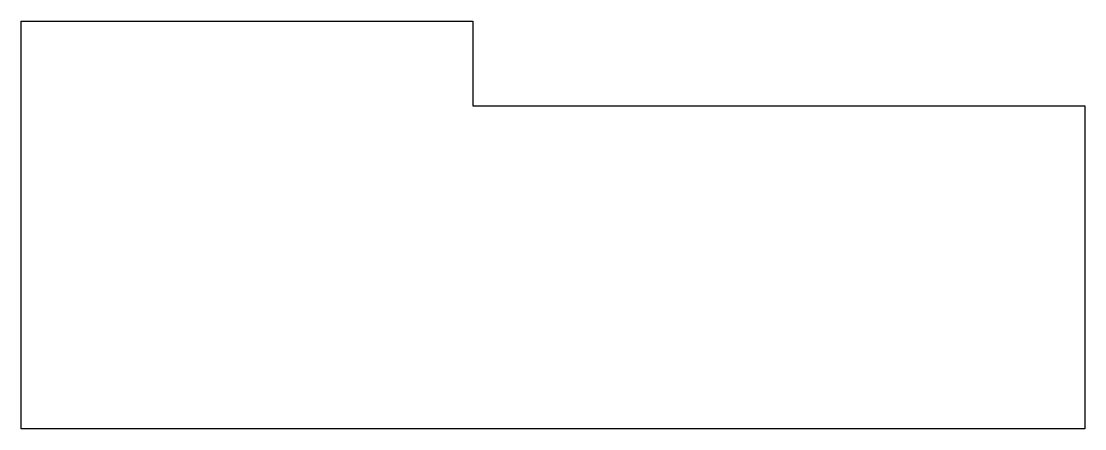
# Model space of a CAD drawing. Header units: millimetres. Extents: x -63 to 63, y -48 to 0.
import ezdxf

# ---------------------------------------------------------------- set-up
doc = ezdxf.new("R2010")
doc.units = ezdxf.units.MM
doc.layers.get('0').update_dxf_attribs({"linetype": 'CONTINUOUS'})

msp = doc.modelspace()

# ---------------------------------------------------------------- linework, layer by layer
msp.add_lwpolyline([(62.7, -48.1), (-62.7, -48.1), (-62.7, 0), (-9.46, 0), (-9.46, -10), (62.7, -10)], close=True)

doc.saveas('drawing.dxf')
